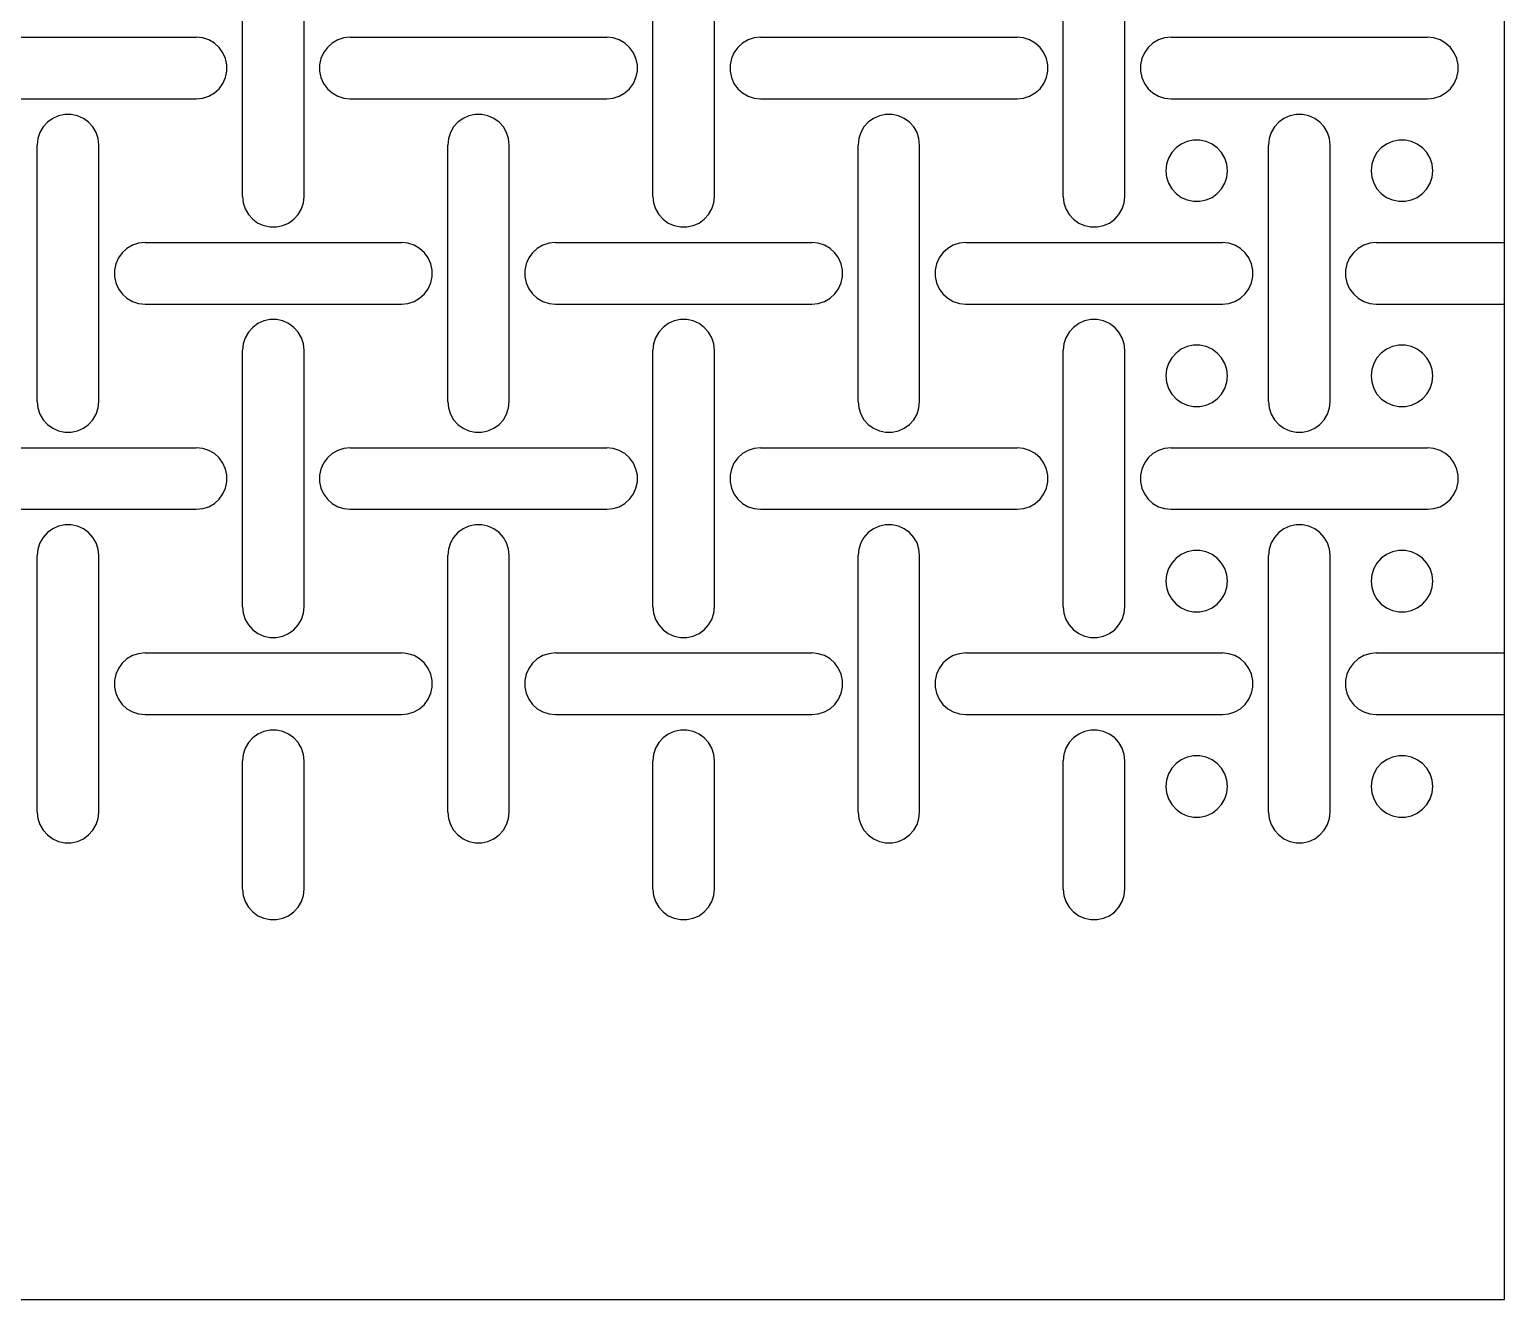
# Model space of a CAD drawing. Extents: x 88 to 484, y 87 to 768.
# Drawn here: x 280.7 to 484.5, y 87.4 to 262.8 of the extents above; entities that cross this region are included whole.
import ezdxf

# ---------------------------------------------------------------- set-up
doc = ezdxf.new("R2010")
doc.units = 0
doc.layers.get('0').update_dxf_attribs({"linetype": 'CONTINUOUS'})

msp = doc.modelspace()

# ---------------------------------------------------------------- linework, layer by layer
at = {"color": 1}
for points in [[(484.473614, 87.365814), (484.473614, 767.680576)], [(310.142958, 239.727972), (310.142958, 275.161029)], [(318.646891, 239.727972), (318.646891, 275.161029)], [(366.835855, 239.727972), (366.835855, 275.161029)], [(375.339787, 239.727972), (375.339787, 275.161029)], [(423.528751, 239.727972), (423.528751, 275.161029)], [(432.032684, 239.727972), (432.032684, 275.161029)], [(268.331947, 261.696463), (303.765005, 261.696463)], [(303.765005, 253.19253), (304.649037, 253.285448), (305.494437, 253.560135), (306.264252, 254.004585), (306.924836, 254.59938), (307.447316, 255.318517), (307.808869, 256.130572), (307.993684, 257.000047), (307.993684, 257.888954), (307.808869, 258.758429), (307.447316, 259.570483), (306.924836, 260.289621), (306.264252, 260.884416), (305.494437, 261.328865), (304.649037, 261.603553), (303.765005, 261.696463)], [(325.024844, 261.696463), (324.140812, 261.603553), (323.295412, 261.328865), (322.525597, 260.884416), (321.86502, 260.289621), (321.342532, 259.570483), (320.98098, 258.758429), (320.796172, 257.888954), (320.796172, 257.000047), (320.98098, 256.130572), (321.342532, 255.318517), (321.86502, 254.59938), (322.525597, 254.004585), (323.295412, 253.560135), (324.140812, 253.285448), (325.024844, 253.19253)], [(325.024844, 261.696463), (360.457901, 261.696463)], [(360.457901, 253.19253), (361.341941, 253.285448), (362.187333, 253.560135), (362.957148, 254.004585), (363.617733, 254.59938), (364.140213, 255.318517), (364.501765, 256.130572), (364.68658, 257.000047), (364.68658, 257.888954), (364.501765, 258.758429), (364.140213, 259.570483), (363.617733, 260.289621), (362.957148, 260.884416), (362.187333, 261.328865), (361.341941, 261.603553), (360.457901, 261.696463)], [(381.71774, 261.696463), (380.833708, 261.603553), (379.988308, 261.328865), (379.218494, 260.884416), (378.557916, 260.289621), (378.035429, 259.570483), (377.673877, 258.758429), (377.489069, 257.888954), (377.489069, 257.000047), (377.673877, 256.130572), (378.035429, 255.318517), (378.557916, 254.59938), (379.218494, 254.004585), (379.988308, 253.560135), (380.833708, 253.285448), (381.71774, 253.19253)], [(381.71774, 261.696463), (417.150805, 261.696463)], [(417.150805, 253.19253), (418.034838, 253.285448), (418.88023, 253.560135), (419.650045, 254.004585), (420.31063, 254.59938), (420.833117, 255.318517), (421.194662, 256.130572), (421.379477, 257.000047), (421.379477, 257.888954), (421.194662, 258.758429), (420.833117, 259.570483), (420.31063, 260.289621), (419.650045, 260.884416), (418.88023, 261.328865), (418.034838, 261.603553), (417.150805, 261.696463)], [(438.410637, 261.696463), (437.526605, 261.603553), (436.681205, 261.328865), (435.911398, 260.884416), (435.250813, 260.289621), (434.728326, 259.570483), (434.366781, 258.758429), (434.181966, 257.888954), (434.181966, 257.000047), (434.366781, 256.130572), (434.728326, 255.318517), (435.250813, 254.59938), (435.911398, 254.004585), (436.681205, 253.560135), (437.526605, 253.285448), (438.410637, 253.19253)], [(438.410637, 261.696463), (473.843702, 261.696463)], [(473.843702, 253.19253), (474.727734, 253.285448), (475.573127, 253.560135), (476.342941, 254.004585), (477.003526, 254.59938), (477.526014, 255.318517), (477.887558, 256.130572), (478.072373, 257.000047), (478.072373, 257.888954), (477.887558, 258.758429), (477.526014, 259.570483), (477.003526, 260.289621), (476.342941, 260.884416), (475.573127, 261.328865), (474.727734, 261.603553), (473.843702, 261.696463)], [(268.331947, 253.19253), (303.765005, 253.19253)], [(325.024844, 253.19253), (360.457901, 253.19253)], [(381.71774, 253.19253), (417.150805, 253.19253)], [(438.410637, 253.19253), (473.843702, 253.19253)], [(290.300446, 246.814577), (290.207529, 247.698617), (289.932841, 248.544009), (289.488391, 249.313824), (288.893596, 249.974409), (288.174459, 250.496888), (287.362404, 250.858441), (286.49293, 251.043256), (285.604022, 251.043256), (284.734548, 250.858441), (283.922493, 250.496888), (283.203356, 249.974409), (282.608561, 249.313824), (282.164111, 248.544009), (281.889423, 247.698617), (281.796506, 246.814577)], [(346.993343, 246.814577), (346.900425, 247.698617), (346.625738, 248.544009), (346.181288, 249.313824), (345.586493, 249.974409), (344.867356, 250.496888), (344.055301, 250.858441), (343.185826, 251.043256), (342.296919, 251.043256), (341.427444, 250.858441), (340.615389, 250.496888), (339.896252, 249.974409), (339.301457, 249.313824), (338.857007, 248.544009), (338.58232, 247.698617), (338.48941, 246.814577)], [(403.686239, 246.814577), (403.593322, 247.698617), (403.318634, 248.544009), (402.874184, 249.313824), (402.27939, 249.974409), (401.560252, 250.496888), (400.748205, 250.858441), (399.878723, 251.043256), (398.989823, 251.043256), (398.120341, 250.858441), (397.308286, 250.496888), (396.589149, 249.974409), (395.994354, 249.313824), (395.549904, 248.544009), (395.275217, 247.698617), (395.182307, 246.814577)], [(460.379136, 246.814577), (460.286218, 247.698617), (460.011531, 248.544009), (459.567081, 249.313824), (458.972294, 249.974409), (458.253149, 250.496888), (457.441102, 250.858441), (456.571619, 251.043256), (455.68272, 251.043256), (454.813237, 250.858441), (454.001183, 250.496888), (453.282045, 249.974409), (452.687258, 249.313824), (452.242801, 248.544009), (451.968121, 247.698617), (451.875203, 246.814577)], [(281.796506, 211.381519), (281.796506, 246.814577)], [(290.300446, 211.381519), (290.300446, 246.814577)], [(338.48941, 211.381519), (338.48941, 246.814577)], [(346.993343, 211.381519), (346.993343, 246.814577)], [(395.182307, 211.381519), (395.182307, 246.814577)], [(403.686239, 211.381519), (403.686239, 246.814577)], [(451.875203, 211.381519), (451.875203, 246.814577)], [(460.379136, 211.381519), (460.379136, 246.814577)], [(310.142958, 239.727972), (310.235875, 238.843932), (310.510563, 237.99854), (310.955013, 237.228725), (311.5498, 236.56814), (312.268945, 236.04566), (313.080992, 235.684108), (313.950474, 235.499293), (314.839374, 235.499293), (315.708856, 235.684108), (316.520911, 236.04566), (317.240048, 236.56814), (317.834836, 237.228725), (318.279293, 237.99854), (318.553973, 238.843932), (318.646891, 239.727972)], [(366.835855, 239.727972), (366.928772, 238.843932), (367.203459, 237.99854), (367.647909, 237.228725), (368.242704, 236.56814), (368.961841, 236.04566), (369.773896, 235.684108), (370.643371, 235.499293), (371.532271, 235.499293), (372.401753, 235.684108), (373.213808, 236.04566), (373.932945, 236.56814), (374.52774, 237.228725), (374.97219, 237.99854), (375.246877, 238.843932), (375.339787, 239.727972)], [(423.528751, 239.727972), (423.621669, 238.843932), (423.896356, 237.99854), (424.340806, 237.228725), (424.935601, 236.56814), (425.654738, 236.04566), (426.466793, 235.684108), (427.336268, 235.499293), (428.225175, 235.499293), (429.09465, 235.684108), (429.906704, 236.04566), (430.625842, 236.56814), (431.220637, 237.228725), (431.665086, 237.99854), (431.939774, 238.843932), (432.032684, 239.727972)], [(296.678392, 233.350018), (295.79436, 233.257101), (294.948967, 232.982413), (294.179152, 232.537964), (293.518568, 231.943169), (292.99608, 231.224031), (292.634535, 230.411977), (292.44972, 229.542502), (292.44972, 228.653595), (292.634535, 227.78412), (292.99608, 226.972065), (293.518568, 226.252928), (294.179152, 225.658133), (294.948967, 225.213683), (295.79436, 224.938996), (296.678392, 224.846086)], [(296.678392, 233.350018), (332.111457, 233.350018)], [(332.111457, 224.846086), (332.995489, 224.938996), (333.840889, 225.213683), (334.610696, 225.658133), (335.271281, 226.252928), (335.793768, 226.972065), (336.155313, 227.78412), (336.340128, 228.653595), (336.340128, 229.542502), (336.155313, 230.411977), (335.793768, 231.224031), (335.271281, 231.943169), (334.610696, 232.537964), (333.840889, 232.982413), (332.995489, 233.257101), (332.111457, 233.350018)], [(353.371296, 233.350018), (352.487256, 233.257101), (351.641864, 232.982413), (350.872049, 232.537964), (350.211464, 231.943169), (349.688977, 231.224031), (349.327432, 230.411977), (349.142617, 229.542502), (349.142617, 228.653595), (349.327432, 227.78412), (349.688977, 226.972065), (350.211464, 226.252928), (350.872049, 225.658133), (351.641864, 225.213683), (352.487256, 224.938996), (353.371296, 224.846086)], [(353.371296, 233.350018), (388.804353, 233.350018)], [(388.804353, 224.846086), (389.688386, 224.938996), (390.533785, 225.213683), (391.3036, 225.658133), (391.964178, 226.252928), (392.486665, 226.972065), (392.848217, 227.78412), (393.033025, 228.653595), (393.033025, 229.542502), (392.848217, 230.411977), (392.486665, 231.224031), (391.964178, 231.943169), (391.3036, 232.537964), (390.533785, 232.982413), (389.688386, 233.257101), (388.804353, 233.350018)], [(410.064192, 233.350018), (409.180153, 233.257101), (408.33476, 232.982413), (407.564946, 232.537964), (406.904361, 231.943169), (406.381881, 231.224031), (406.020329, 230.411977), (405.835514, 229.542502), (405.835514, 228.653595), (406.020329, 227.78412), (406.381881, 226.972065), (406.904361, 226.252928), (407.564946, 225.658133), (408.33476, 225.213683), (409.180153, 224.938996), (410.064192, 224.846086)], [(410.064192, 233.350018), (445.49725, 233.350018)], [(445.49725, 224.846086), (446.381282, 224.938996), (447.226682, 225.213683), (447.996497, 225.658133), (448.657082, 226.252928), (449.179561, 226.972065), (449.541114, 227.78412), (449.725929, 228.653595), (449.725929, 229.542502), (449.541114, 230.411977), (449.179561, 231.224031), (448.657082, 231.943169), (447.996497, 232.537964), (447.226682, 232.982413), (446.381282, 233.257101), (445.49725, 233.350018)], [(466.757089, 233.350018), (465.873057, 233.257101), (465.027657, 232.982413), (464.257842, 232.537964), (463.597257, 231.943169), (463.074778, 231.224031), (462.713225, 230.411977), (462.52841, 229.542502), (462.52841, 228.653595), (462.713225, 227.78412), (463.074778, 226.972065), (463.597257, 226.252928), (464.257842, 225.658133), (465.027657, 225.213683), (465.873057, 224.938996), (466.757089, 224.846086)], [(466.757089, 233.350018), (484.473614, 233.350018)], [(296.678392, 224.846086), (332.111457, 224.846086)], [(353.371296, 224.846086), (388.804353, 224.846086)], [(410.064192, 224.846086), (445.49725, 224.846086)], [(466.757089, 224.846086), (484.473614, 224.846086)], [(318.646891, 218.468132), (318.553973, 219.352165), (318.279293, 220.197564), (317.834836, 220.967372), (317.240048, 221.627957), (316.520911, 222.150444), (315.708856, 222.511996), (314.839374, 222.696804), (313.950474, 222.696804), (313.080992, 222.511996), (312.268945, 222.150444), (311.5498, 221.627957), (310.955013, 220.967372), (310.510563, 220.197564), (310.235875, 219.352165), (310.142958, 218.468132)], [(375.339787, 218.468132), (375.246877, 219.352165), (374.97219, 220.197564), (374.52774, 220.967372), (373.932945, 221.627957), (373.213808, 222.150444), (372.401753, 222.511996), (371.532271, 222.696804), (370.643371, 222.696804), (369.773896, 222.511996), (368.961841, 222.150444), (368.242704, 221.627957), (367.647909, 220.967372), (367.203459, 220.197564), (366.928772, 219.352165), (366.835855, 218.468132)], [(432.032684, 218.468132), (431.939774, 219.352165), (431.665086, 220.197564), (431.220637, 220.967372), (430.625842, 221.627957), (429.906704, 222.150444), (429.09465, 222.511996), (428.225175, 222.696804), (427.336268, 222.696804), (426.466793, 222.511996), (425.654738, 222.150444), (424.935601, 221.627957), (424.340806, 220.967372), (423.896356, 220.197564), (423.621669, 219.352165), (423.528751, 218.468132)], [(310.142958, 183.035067), (310.142958, 218.468132)], [(318.646891, 183.035067), (318.646891, 218.468132)], [(366.835855, 183.035067), (366.835855, 218.468132)], [(375.339787, 183.035067), (375.339787, 218.468132)], [(423.528751, 183.035067), (423.528751, 218.468132)], [(432.032684, 183.035067), (432.032684, 218.468132)], [(281.796506, 211.381519), (281.889423, 210.497487), (282.164111, 209.652087), (282.608561, 208.882273), (283.203356, 208.221695), (283.922493, 207.699208), (284.734548, 207.337656), (285.604022, 207.152848), (286.49293, 207.152848), (287.362404, 207.337656), (288.174459, 207.699208), (288.893596, 208.221695), (289.488391, 208.882273), (289.932841, 209.652087), (290.207529, 210.497487), (290.300446, 211.381519)], [(338.48941, 211.381519), (338.58232, 210.497487), (338.857007, 209.652087), (339.301457, 208.882273), (339.896252, 208.221695), (340.615389, 207.699208), (341.427444, 207.337656), (342.296919, 207.152848), (343.185826, 207.152848), (344.055301, 207.337656), (344.867356, 207.699208), (345.586493, 208.221695), (346.181288, 208.882273), (346.625738, 209.652087), (346.900425, 210.497487), (346.993343, 211.381519)], [(395.182307, 211.381519), (395.275217, 210.497487), (395.549904, 209.652087), (395.994354, 208.882273), (396.589149, 208.221695), (397.308286, 207.699208), (398.120341, 207.337656), (398.989823, 207.152848), (399.878723, 207.152848), (400.748205, 207.337656), (401.560252, 207.699208), (402.27939, 208.221695), (402.874184, 208.882273), (403.318634, 209.652087), (403.593322, 210.497487), (403.686239, 211.381519)], [(451.875203, 211.381519), (451.968121, 210.497487), (452.242801, 209.652087), (452.687258, 208.882273), (453.282045, 208.221695), (454.001183, 207.699208), (454.813237, 207.337656), (455.68272, 207.152848), (456.571619, 207.152848), (457.441102, 207.337656), (458.253149, 207.699208), (458.972294, 208.221695), (459.567081, 208.882273), (460.011531, 209.652087), (460.286218, 210.497487), (460.379136, 211.381519)], [(268.331947, 205.003566), (303.765005, 205.003566)], [(303.765005, 196.499634), (304.649037, 196.592551), (305.494437, 196.867239), (306.264252, 197.311688), (306.924836, 197.906483), (307.447316, 198.625621), (307.808869, 199.437668), (307.993684, 200.30715), (307.993684, 201.19605), (307.808869, 202.065532), (307.447316, 202.877587), (306.924836, 203.596724), (306.264252, 204.191511), (305.494437, 204.635969), (304.649037, 204.910656), (303.765005, 205.003566)], [(325.024844, 205.003566), (324.140812, 204.910656), (323.295412, 204.635969), (322.525597, 204.191511), (321.86502, 203.596724), (321.342532, 202.877587), (320.98098, 202.065532), (320.796172, 201.19605), (320.796172, 200.30715), (320.98098, 199.437668), (321.342532, 198.625621), (321.86502, 197.906483), (322.525597, 197.311688), (323.295412, 196.867239), (324.140812, 196.592551), (325.024844, 196.499634)], [(325.024844, 205.003566), (360.457901, 205.003566)], [(360.457901, 196.499634), (361.341941, 196.592551), (362.187333, 196.867239), (362.957148, 197.311688), (363.617733, 197.906483), (364.140213, 198.625621), (364.501765, 199.437668), (364.68658, 200.30715), (364.68658, 201.19605), (364.501765, 202.065532), (364.140213, 202.877587), (363.617733, 203.596724), (362.957148, 204.191511), (362.187333, 204.635969), (361.341941, 204.910656), (360.457901, 205.003566)], [(381.71774, 205.003566), (380.833708, 204.910656), (379.988308, 204.635969), (379.218494, 204.191511), (378.557916, 203.596724), (378.035429, 202.877587), (377.673877, 202.065532), (377.489069, 201.19605), (377.489069, 200.30715), (377.673877, 199.437668), (378.035429, 198.625621), (378.557916, 197.906483), (379.218494, 197.311688), (379.988308, 196.867239), (380.833708, 196.592551), (381.71774, 196.499634)], [(381.71774, 205.003566), (417.150805, 205.003566)], [(417.150805, 196.499634), (418.034838, 196.592551), (418.88023, 196.867239), (419.650045, 197.311688), (420.31063, 197.906483), (420.833117, 198.625621), (421.194662, 199.437668), (421.379477, 200.30715), (421.379477, 201.19605), (421.194662, 202.065532), (420.833117, 202.877587), (420.31063, 203.596724), (419.650045, 204.191511), (418.88023, 204.635969), (418.034838, 204.910656), (417.150805, 205.003566)], [(438.410637, 205.003566), (437.526605, 204.910656), (436.681205, 204.635969), (435.911398, 204.191511), (435.250813, 203.596724), (434.728326, 202.877587), (434.366781, 202.065532), (434.181966, 201.19605), (434.181966, 200.30715), (434.366781, 199.437668), (434.728326, 198.625621), (435.250813, 197.906483), (435.911398, 197.311688), (436.681205, 196.867239), (437.526605, 196.592551), (438.410637, 196.499634)], [(438.410637, 205.003566), (473.843702, 205.003566)], [(473.843702, 196.499634), (474.727734, 196.592551), (475.573127, 196.867239), (476.342941, 197.311688), (477.003526, 197.906483), (477.526014, 198.625621), (477.887558, 199.437668), (478.072373, 200.30715), (478.072373, 201.19605), (477.887558, 202.065532), (477.526014, 202.877587), (477.003526, 203.596724), (476.342941, 204.191511), (475.573127, 204.635969), (474.727734, 204.910656), (473.843702, 205.003566)], [(268.331947, 196.499634), (303.765005, 196.499634)], [(325.024844, 196.499634), (360.457901, 196.499634)], [(381.71774, 196.499634), (417.150805, 196.499634)], [(438.410637, 196.499634), (473.843702, 196.499634)], [(290.300446, 190.12168), (290.207529, 191.00572), (289.932841, 191.851112), (289.488391, 192.620927), (288.893596, 193.281512), (288.174459, 193.803992), (287.362404, 194.165544), (286.49293, 194.350359), (285.604022, 194.350359), (284.734548, 194.165544), (283.922493, 193.803992), (283.203356, 193.281512), (282.608561, 192.620927), (282.164111, 191.851112), (281.889423, 191.00572), (281.796506, 190.12168)], [(346.993343, 190.12168), (346.900425, 191.00572), (346.625738, 191.851112), (346.181288, 192.620927), (345.586493, 193.281512), (344.867356, 193.803992), (344.055301, 194.165544), (343.185826, 194.350359), (342.296919, 194.350359), (341.427444, 194.165544), (340.615389, 193.803992), (339.896252, 193.281512), (339.301457, 192.620927), (338.857007, 191.851112), (338.58232, 191.00572), (338.48941, 190.12168)], [(403.686239, 190.12168), (403.593322, 191.00572), (403.318634, 191.851112), (402.874184, 192.620927), (402.27939, 193.281512), (401.560252, 193.803992), (400.748205, 194.165544), (399.878723, 194.350359), (398.989823, 194.350359), (398.120341, 194.165544), (397.308286, 193.803992), (396.589149, 193.281512), (395.994354, 192.620927), (395.549904, 191.851112), (395.275217, 191.00572), (395.182307, 190.12168)], [(460.379136, 190.12168), (460.286218, 191.00572), (460.011531, 191.851112), (459.567081, 192.620927), (458.972294, 193.281512), (458.253149, 193.803992), (457.441102, 194.165544), (456.571619, 194.350359), (455.68272, 194.350359), (454.813237, 194.165544), (454.001183, 193.803992), (453.282045, 193.281512), (452.687258, 192.620927), (452.242801, 191.851112), (451.968121, 191.00572), (451.875203, 190.12168)], [(281.796506, 154.688623), (281.796506, 190.12168)], [(290.300446, 154.688623), (290.300446, 190.12168)], [(338.48941, 154.688623), (338.48941, 190.12168)], [(346.993343, 154.688623), (346.993343, 190.12168)], [(395.182307, 154.688623), (395.182307, 190.12168)], [(403.686239, 154.688623), (403.686239, 190.12168)], [(451.875203, 154.688623), (451.875203, 190.12168)], [(460.379136, 154.688623), (460.379136, 190.12168)], [(310.142958, 183.035067), (310.235875, 182.151035), (310.510563, 181.305643), (310.955013, 180.535828), (311.5498, 179.875243), (312.268945, 179.352756), (313.080992, 178.991211), (313.950474, 178.806396), (314.839374, 178.806396), (315.708856, 178.991211), (316.520911, 179.352756), (317.240048, 179.875243), (317.834836, 180.535828), (318.279293, 181.305643), (318.553973, 182.151035), (318.646891, 183.035067)], [(366.835855, 183.035067), (366.928772, 182.151035), (367.203459, 181.305643), (367.647909, 180.535828), (368.242704, 179.875243), (368.961841, 179.352756), (369.773896, 178.991211), (370.643371, 178.806396), (371.532271, 178.806396), (372.401753, 178.991211), (373.213808, 179.352756), (373.932945, 179.875243), (374.52774, 180.535828), (374.97219, 181.305643), (375.246877, 182.151035), (375.339787, 183.035067)], [(423.528751, 183.035067), (423.621669, 182.151035), (423.896356, 181.305643), (424.340806, 180.535828), (424.935601, 179.875243), (425.654738, 179.352756), (426.466793, 178.991211), (427.336268, 178.806396), (428.225175, 178.806396), (429.09465, 178.991211), (429.906704, 179.352756), (430.625842, 179.875243), (431.220637, 180.535828), (431.665086, 181.305643), (431.939774, 182.151035), (432.032684, 183.035067)], [(296.678392, 176.657122), (295.79436, 176.564204), (294.948967, 176.289517), (294.179152, 175.845067), (293.518568, 175.250272), (292.99608, 174.531135), (292.634535, 173.71908), (292.44972, 172.849605), (292.44972, 171.960698), (292.634535, 171.091223), (292.99608, 170.279169), (293.518568, 169.560031), (294.179152, 168.965236), (294.948967, 168.520786), (295.79436, 168.246099), (296.678392, 168.153182)], [(296.678392, 176.657122), (332.111457, 176.657122)], [(332.111457, 168.153182), (332.995489, 168.246099), (333.840889, 168.520786), (334.610696, 168.965236), (335.271281, 169.560031), (335.793768, 170.279169), (336.155313, 171.091223), (336.340128, 171.960698), (336.340128, 172.849605), (336.155313, 173.71908), (335.793768, 174.531135), (335.271281, 175.250272), (334.610696, 175.845067), (333.840889, 176.289517), (332.995489, 176.564204), (332.111457, 176.657122)], [(353.371296, 176.657122), (352.487256, 176.564204), (351.641864, 176.289517), (350.872049, 175.845067), (350.211464, 175.250272), (349.688977, 174.531135), (349.327432, 173.71908), (349.142617, 172.849605), (349.142617, 171.960698), (349.327432, 171.091223), (349.688977, 170.279169), (350.211464, 169.560031), (350.872049, 168.965236), (351.641864, 168.520786), (352.487256, 168.246099), (353.371296, 168.153182)], [(353.371296, 176.657122), (388.804353, 176.657122)], [(388.804353, 168.153182), (389.688386, 168.246099), (390.533785, 168.520786), (391.3036, 168.965236), (391.964178, 169.560031), (392.486665, 170.279169), (392.848217, 171.091223), (393.033025, 171.960698), (393.033025, 172.849605), (392.848217, 173.71908), (392.486665, 174.531135), (391.964178, 175.250272), (391.3036, 175.845067), (390.533785, 176.289517), (389.688386, 176.564204), (388.804353, 176.657122)], [(410.064192, 176.657122), (409.180153, 176.564204), (408.33476, 176.289517), (407.564946, 175.845067), (406.904361, 175.250272), (406.381881, 174.531135), (406.020329, 173.71908), (405.835514, 172.849605), (405.835514, 171.960698), (406.020329, 171.091223), (406.381881, 170.279169), (406.904361, 169.560031), (407.564946, 168.965236), (408.33476, 168.520786), (409.180153, 168.246099), (410.064192, 168.153182)], [(410.064192, 176.657122), (445.49725, 176.657122)], [(445.49725, 168.153182), (446.381282, 168.246099), (447.226682, 168.520786), (447.996497, 168.965236), (448.657082, 169.560031), (449.179561, 170.279169), (449.541114, 171.091223), (449.725929, 171.960698), (449.725929, 172.849605), (449.541114, 173.71908), (449.179561, 174.531135), (448.657082, 175.250272), (447.996497, 175.845067), (447.226682, 176.289517), (446.381282, 176.564204), (445.49725, 176.657122)], [(466.757089, 176.657122), (465.873057, 176.564204), (465.027657, 176.289517), (464.257842, 175.845067), (463.597257, 175.250272), (463.074778, 174.531135), (462.713225, 173.71908), (462.52841, 172.849605), (462.52841, 171.960698), (462.713225, 171.091223), (463.074778, 170.279169), (463.597257, 169.560031), (464.257842, 168.965236), (465.027657, 168.520786), (465.873057, 168.246099), (466.757089, 168.153182)], [(466.757089, 176.657122), (484.473614, 176.657122)], [(296.678392, 168.153182), (332.111457, 168.153182)], [(353.371296, 168.153182), (388.804353, 168.153182)], [(410.064192, 168.153182), (445.49725, 168.153182)], [(466.757089, 168.153182), (484.473614, 168.153182)], [(318.646891, 161.775236), (318.553973, 162.659268), (318.279293, 163.504668), (317.834836, 164.274475), (317.240048, 164.93506), (316.520911, 165.457547), (315.708856, 165.819092), (314.839374, 166.003907), (313.950474, 166.003907), (313.080992, 165.819092), (312.268945, 165.457547), (311.5498, 164.93506), (310.955013, 164.274475), (310.510563, 163.504668), (310.235875, 162.659268), (310.142958, 161.775236)], [(375.339787, 161.775236), (375.246877, 162.659268), (374.97219, 163.504668), (374.52774, 164.274475), (373.932945, 164.93506), (373.213808, 165.457547), (372.401753, 165.819092), (371.532271, 166.003907), (370.643371, 166.003907), (369.773896, 165.819092), (368.961841, 165.457547), (368.242704, 164.93506), (367.647909, 164.274475), (367.203459, 163.504668), (366.928772, 162.659268), (366.835855, 161.775236)], [(432.032684, 161.775236), (431.939774, 162.659268), (431.665086, 163.504668), (431.220637, 164.274475), (430.625842, 164.93506), (429.906704, 165.457547), (429.09465, 165.819092), (428.225175, 166.003907), (427.336268, 166.003907), (426.466793, 165.819092), (425.654738, 165.457547), (424.935601, 164.93506), (424.340806, 164.274475), (423.896356, 163.504668), (423.621669, 162.659268), (423.528751, 161.775236)], [(310.142958, 144.058703), (310.142958, 161.775236)], [(318.646891, 144.058703), (318.646891, 161.775236)], [(366.835855, 144.058703), (366.835855, 161.775236)], [(375.339787, 144.058703), (375.339787, 161.775236)], [(423.528751, 144.058703), (423.528751, 161.775236)], [(432.032684, 144.058703), (432.032684, 161.775236)], [(281.796506, 154.688623), (281.889423, 153.804591), (282.164111, 152.959191), (282.608561, 152.189376), (283.203356, 151.528791), (283.922493, 151.006311), (284.734548, 150.644759), (285.604022, 150.459944), (286.49293, 150.459944), (287.362404, 150.644759), (288.174459, 151.006311), (288.893596, 151.528791), (289.488391, 152.189376), (289.932841, 152.959191), (290.207529, 153.804591), (290.300446, 154.688623)], [(338.48941, 154.688623), (338.58232, 153.804591), (338.857007, 152.959191), (339.301457, 152.189376), (339.896252, 151.528791), (340.615389, 151.006311), (341.427444, 150.644759), (342.296919, 150.459944), (343.185826, 150.459944), (344.055301, 150.644759), (344.867356, 151.006311), (345.586493, 151.528791), (346.181288, 152.189376), (346.625738, 152.959191), (346.900425, 153.804591), (346.993343, 154.688623)], [(395.182307, 154.688623), (395.275217, 153.804591), (395.549904, 152.959191), (395.994354, 152.189376), (396.589149, 151.528791), (397.308286, 151.006311), (398.120341, 150.644759), (398.989823, 150.459944), (399.878723, 150.459944), (400.748205, 150.644759), (401.560252, 151.006311), (402.27939, 151.528791), (402.874184, 152.189376), (403.318634, 152.959191), (403.593322, 153.804591), (403.686239, 154.688623)], [(451.875203, 154.688623), (451.968121, 153.804591), (452.242801, 152.959191), (452.687258, 152.189376), (453.282045, 151.528791), (454.001183, 151.006311), (454.813237, 150.644759), (455.68272, 150.459944), (456.571619, 150.459944), (457.441102, 150.644759), (458.253149, 151.006311), (458.972294, 151.528791), (459.567081, 152.189376), (460.011531, 152.959191), (460.286218, 153.804591), (460.379136, 154.688623)], [(310.142958, 144.058703), (310.235875, 143.174671), (310.510563, 142.329271), (310.955013, 141.559457), (311.5498, 140.898879), (312.268945, 140.376392), (313.080992, 140.014839), (313.950474, 139.830032), (314.839374, 139.830032), (315.708856, 140.014839), (316.520911, 140.376392), (317.240048, 140.898879), (317.834836, 141.559457), (318.279293, 142.329271), (318.553973, 143.174671), (318.646891, 144.058703)], [(366.835855, 144.058703), (366.928772, 143.174671), (367.203459, 142.329271), (367.647909, 141.559457), (368.242704, 140.898879), (368.961841, 140.376392), (369.773896, 140.014839), (370.643371, 139.830032), (371.532271, 139.830032), (372.401753, 140.014839), (373.213808, 140.376392), (373.932945, 140.898879), (374.52774, 141.559457), (374.97219, 142.329271), (375.246877, 143.174671), (375.339787, 144.058703)], [(423.528751, 144.058703), (423.621669, 143.174671), (423.896356, 142.329271), (424.340806, 141.559457), (424.935601, 140.898879), (425.654738, 140.376392), (426.466793, 140.014839), (427.336268, 139.830032), (428.225175, 139.830032), (429.09465, 140.014839), (429.906704, 140.376392), (430.625842, 140.898879), (431.220637, 141.559457), (431.665086, 142.329271), (431.939774, 143.174671), (432.032684, 144.058703)], [(87.623338, 87.365814), (484.473614, 87.365814)]]:
    msp.add_lwpolyline(points, dxfattribs=at)
for points in [[(446.20591, 243.271278), (446.113, 244.15531), (445.838312, 245.000703), (445.393855, 245.770517), (444.799068, 246.431102), (444.07993, 246.953589), (443.267876, 247.315134), (442.398393, 247.499949), (441.509494, 247.499949), (440.640011, 247.315134), (439.827964, 246.953589), (439.108827, 246.431102), (438.514032, 245.770517), (438.069582, 245.000703), (437.794895, 244.15531), (437.701977, 243.271278), (437.794895, 242.387238), (438.069582, 241.541846), (438.514032, 240.772031), (439.108827, 240.111446), (439.827964, 239.588959), (440.640011, 239.227414), (441.509494, 239.042599), (442.398393, 239.042599), (443.267876, 239.227414), (444.07993, 239.588959), (444.799068, 240.111446), (445.393855, 240.772031), (445.838312, 241.541846), (446.113, 242.387238)], [(474.552362, 243.271278), (474.459444, 244.15531), (474.184757, 245.000703), (473.740307, 245.770517), (473.145512, 246.431102), (472.426375, 246.953589), (471.61432, 247.315134), (470.744845, 247.499949), (469.855938, 247.499949), (468.986463, 247.315134), (468.174409, 246.953589), (467.455271, 246.431102), (466.860477, 245.770517), (466.416027, 245.000703), (466.141339, 244.15531), (466.048429, 243.271278), (466.141339, 242.387238), (466.416027, 241.541846), (466.860477, 240.772031), (467.455271, 240.111446), (468.174409, 239.588959), (468.986463, 239.227414), (469.855938, 239.042599), (470.744845, 239.042599), (471.61432, 239.227414), (472.426375, 239.588959), (473.145512, 240.111446), (473.740307, 240.772031), (474.184757, 241.541846), (474.459444, 242.387238)], [(446.20591, 214.924826), (446.113, 215.808858), (445.838312, 216.654258), (445.393855, 217.424073), (444.799068, 218.08465), (444.07993, 218.607137), (443.267876, 218.96869), (442.398393, 219.153497), (441.509494, 219.153497), (440.640011, 218.96869), (439.827964, 218.607137), (439.108827, 218.08465), (438.514032, 217.424073), (438.069582, 216.654258), (437.794895, 215.808858), (437.701977, 214.924826), (437.794895, 214.040794), (438.069582, 213.195394), (438.514032, 212.425579), (439.108827, 211.764994), (439.827964, 211.242515), (440.640011, 210.880962), (441.509494, 210.696155), (442.398393, 210.696155), (443.267876, 210.880962), (444.07993, 211.242515), (444.799068, 211.764994), (445.393855, 212.425579), (445.838312, 213.195394), (446.113, 214.040794)], [(474.552362, 214.924826), (474.459444, 215.808858), (474.184757, 216.654258), (473.740307, 217.424073), (473.145512, 218.08465), (472.426375, 218.607137), (471.61432, 218.96869), (470.744845, 219.153497), (469.855938, 219.153497), (468.986463, 218.96869), (468.174409, 218.607137), (467.455271, 218.08465), (466.860477, 217.424073), (466.416027, 216.654258), (466.141339, 215.808858), (466.048429, 214.924826), (466.141339, 214.040794), (466.416027, 213.195394), (466.860477, 212.425579), (467.455271, 211.764994), (468.174409, 211.242515), (468.986463, 210.880962), (469.855938, 210.696155), (470.744845, 210.696155), (471.61432, 210.880962), (472.426375, 211.242515), (473.145512, 211.764994), (473.740307, 212.425579), (474.184757, 213.195394), (474.459444, 214.040794)], [(446.20591, 186.578374), (446.113, 187.462414), (445.838312, 188.307806), (445.393855, 189.077621), (444.799068, 189.738206), (444.07993, 190.260685), (443.267876, 190.622238), (442.398393, 190.807053), (441.509494, 190.807053), (440.640011, 190.622238), (439.827964, 190.260685), (439.108827, 189.738206), (438.514032, 189.077621), (438.069582, 188.307806), (437.794895, 187.462414), (437.701977, 186.578374), (437.794895, 185.694342), (438.069582, 184.848949), (438.514032, 184.079135), (439.108827, 183.41855), (439.827964, 182.896062), (440.640011, 182.534518), (441.509494, 182.349703), (442.398393, 182.349703), (443.267876, 182.534518), (444.07993, 182.896062), (444.799068, 183.41855), (445.393855, 184.079135), (445.838312, 184.848949), (446.113, 185.694342)], [(474.552362, 186.578374), (474.459444, 187.462414), (474.184757, 188.307806), (473.740307, 189.077621), (473.145512, 189.738206), (472.426375, 190.260685), (471.61432, 190.622238), (470.744845, 190.807053), (469.855938, 190.807053), (468.986463, 190.622238), (468.174409, 190.260685), (467.455271, 189.738206), (466.860477, 189.077621), (466.416027, 188.307806), (466.141339, 187.462414), (466.048429, 186.578374), (466.141339, 185.694342), (466.416027, 184.848949), (466.860477, 184.079135), (467.455271, 183.41855), (468.174409, 182.896062), (468.986463, 182.534518), (469.855938, 182.349703), (470.744845, 182.349703), (471.61432, 182.534518), (472.426375, 182.896062), (473.145512, 183.41855), (473.740307, 184.079135), (474.184757, 184.848949), (474.459444, 185.694342)], [(446.20591, 158.231929), (446.113, 159.115962), (445.838312, 159.961361), (445.393855, 160.731169), (444.799068, 161.391753), (444.07993, 161.914241), (443.267876, 162.275786), (442.398393, 162.460601), (441.509494, 162.460601), (440.640011, 162.275786), (439.827964, 161.914241), (439.108827, 161.391753), (438.514032, 160.731169), (438.069582, 159.961361), (437.794895, 159.115962), (437.701977, 158.231929), (437.794895, 157.347897), (438.069582, 156.502497), (438.514032, 155.732683), (439.108827, 155.072098), (439.827964, 154.549618), (440.640011, 154.188066), (441.509494, 154.003251), (442.398393, 154.003251), (443.267876, 154.188066), (444.07993, 154.549618), (444.799068, 155.072098), (445.393855, 155.732683), (445.838312, 156.502497), (446.113, 157.347897)], [(474.552362, 158.231929), (474.459444, 159.115962), (474.184757, 159.961361), (473.740307, 160.731169), (473.145512, 161.391753), (472.426375, 161.914241), (471.61432, 162.275786), (470.744845, 162.460601), (469.855938, 162.460601), (468.986463, 162.275786), (468.174409, 161.914241), (467.455271, 161.391753), (466.860477, 160.731169), (466.416027, 159.961361), (466.141339, 159.115962), (466.048429, 158.231929), (466.141339, 157.347897), (466.416027, 156.502497), (466.860477, 155.732683), (467.455271, 155.072098), (468.174409, 154.549618), (468.986463, 154.188066), (469.855938, 154.003251), (470.744845, 154.003251), (471.61432, 154.188066), (472.426375, 154.549618), (473.145512, 155.072098), (473.740307, 155.732683), (474.184757, 156.502497), (474.459444, 157.347897)]]:
    msp.add_lwpolyline(points, close=True, dxfattribs=at)

doc.saveas('drawing.dxf')
